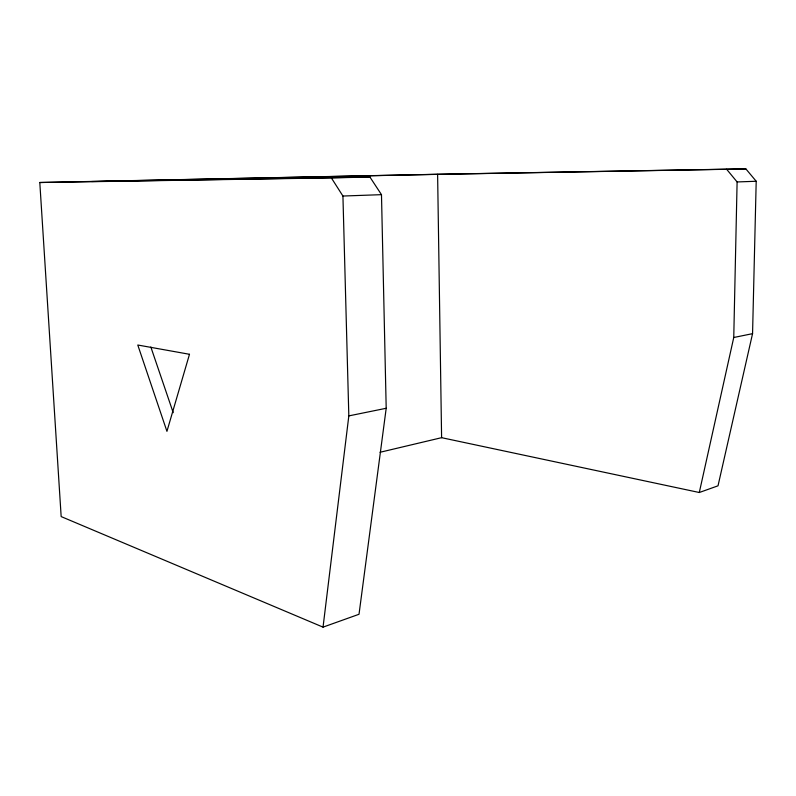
<?xml version="1.0" encoding="UTF-8"?>
<svg xmlns="http://www.w3.org/2000/svg" width="796" height="796" viewBox="0 0 796 796"><rect width="100%" height="100%" fill="white"/><g stroke="black" fill="none" stroke-linecap="round" stroke-linejoin="round"><path stroke-width="1.19" d="M699.296 492.505L733.753 337.494L737.106 181.946L726.648 169.279L437.611 174.344L91.63 181.528L369.921 177.04L381.483 194.662L386.199 408.278L359.016 614.273L323.037 627.139L61.163 516.584L39.8 182.513L437.74 174.274L745.842 168.861L756.2 181.259L752.558 333.663L718.012 485.819L699.296 492.505L441.601 437.681L380.04 452.277M323.037 627.139L348.827 415.89L342.927 196.035L331.345 177.876L39.8 182.513M348.827 415.89L386.199 408.278M733.753 337.494L752.558 333.663M342.927 196.035L381.483 194.662M737.106 181.946L756.2 181.259M331.345 177.876L369.921 177.04M726.648 169.279L745.842 168.861M150.842 347.006L173.21 412.676M437.611 174.344L441.601 437.681M189.488 354.29L166.941 431.332L137.778 345.016L189.488 354.29"/></g></svg>
